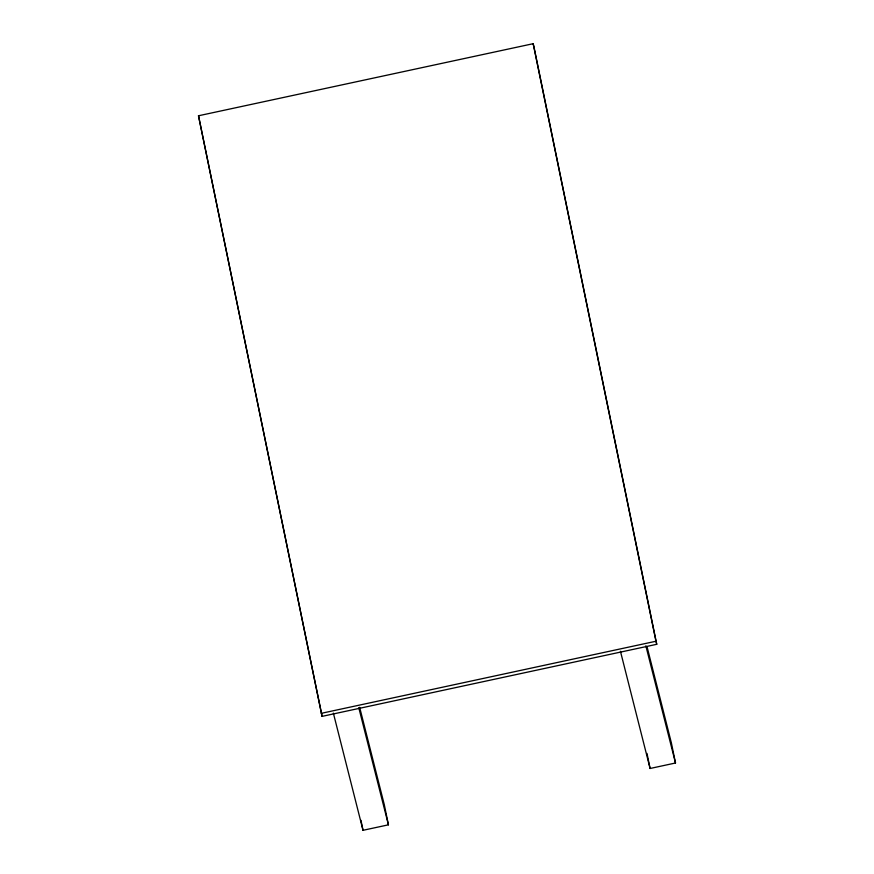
<?xml version="1.0" encoding="UTF-8"?>
<svg xmlns="http://www.w3.org/2000/svg" width="874" height="874" viewBox="0 0 874 874"><rect width="100%" height="100%" fill="white"/><g stroke="black" fill="none" stroke-linecap="round" stroke-linejoin="round"><path stroke-width="1.31" d="M198.496 115.772L533.162 43.7L533.927 46.748L656.745 644.302L322.08 716.374L198.496 115.772L322.08 716.374M321.304 713.326L655.97 641.243L656.745 644.302M333.365 713.129L363.016 830.3L388.427 824.827L384.298 804.736L359.651 707.317M620.442 651.294L650.092 768.475L675.504 763.002L671.374 742.911L647.055 646.804M645.853 645.82L675.504 763.002M358.777 707.656L388.427 824.827M533.162 43.7L655.97 641.243M646.989 753.41L650.092 768.475M360.951 820.26L363.016 830.3"/></g></svg>
